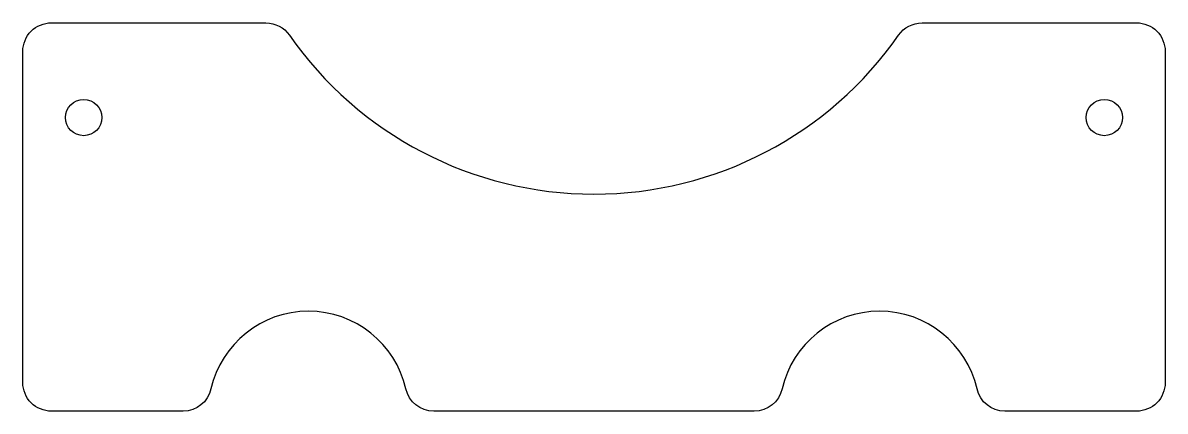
# Model space of a CAD drawing. Header units: millimetres. Extents: x 50 to 250, y 12 to 80.
import ezdxf

# ---------------------------------------------------------------- set-up
doc = ezdxf.new("R2010")
doc.units = ezdxf.units.MM
doc.layers.get('0').update_dxf_attribs({"linetype": 'CONTINUOUS'})

msp = doc.modelspace()

# ---------------------------------------------------------------- linework, layer by layer
msp.add_lwpolyline([(50, 75, -0.414214), (55, 80), (92.55, 80, -0.245393), (96.66, 77.86, 0.522233), (203.34, 77.86, -0.245393), (207.45, 80), (245, 80, -0.414214), (250, 75), (250, 17, -0.414214), (245, 12), (221.94, 12, -0.350001), (217.06, 15.89, 0.797724), (182.94, 15.89, -0.350001), (178.06, 12), (121.94, 12, -0.350001), (117.06, 15.89, 0.797724), (82.94, 15.89, -0.350001), (78.06, 12), (55, 12, -0.414214), (50, 17)], format="xyb", close=True)
for centre in [(60.65, 63.41), (239.35, 63.41)]:
    msp.add_circle(centre, 3.17)

doc.saveas('drawing.dxf')
